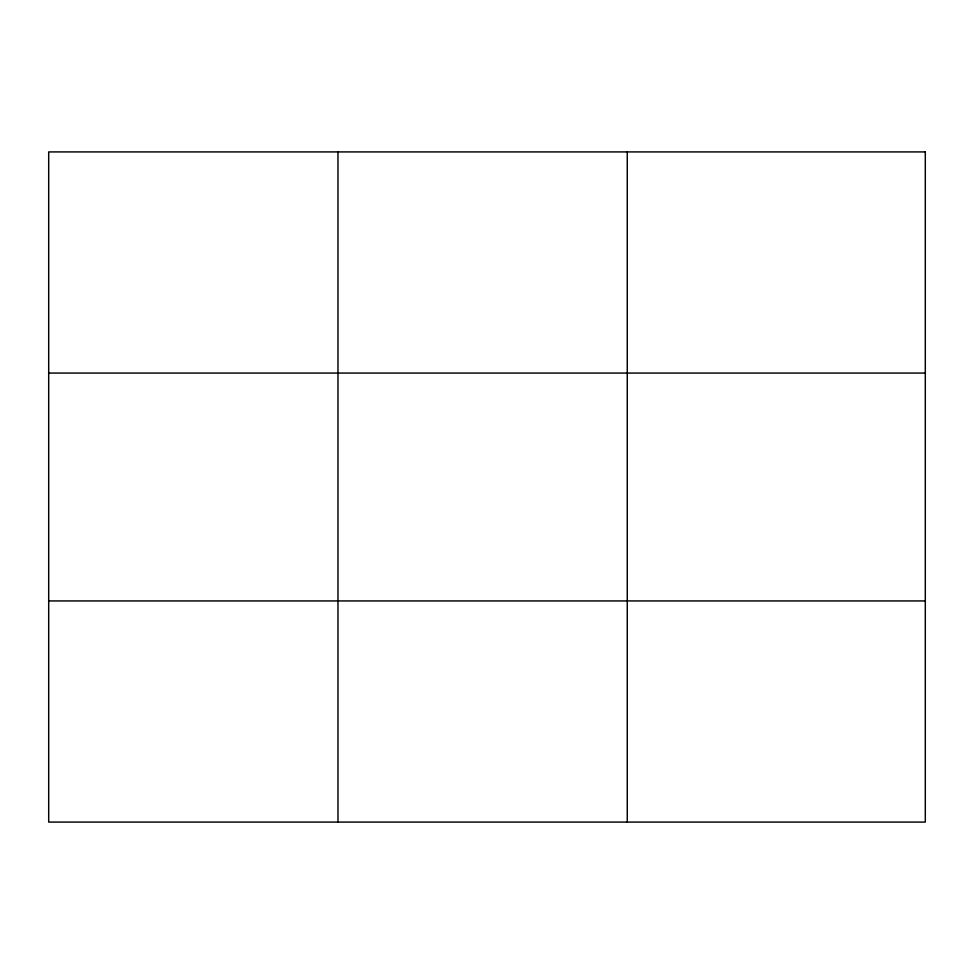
<?xml version="1.0" encoding="UTF-8"?>
<svg xmlns="http://www.w3.org/2000/svg" width="974" height="974" viewBox="0 0 974 974"><rect width="100%" height="100%" fill="white"/><g stroke="black" fill="none" stroke-linecap="round" stroke-linejoin="round"><path stroke-width="1.46" d="M337.978 151.92L337.978 822.08M627.256 151.92L627.256 822.08M48.7 373.066L925.3 373.066M48.7 600.934L925.3 600.934M925.3 151.92L925.3 822.08L48.7 822.08L48.7 151.92L925.3 151.92"/></g></svg>
